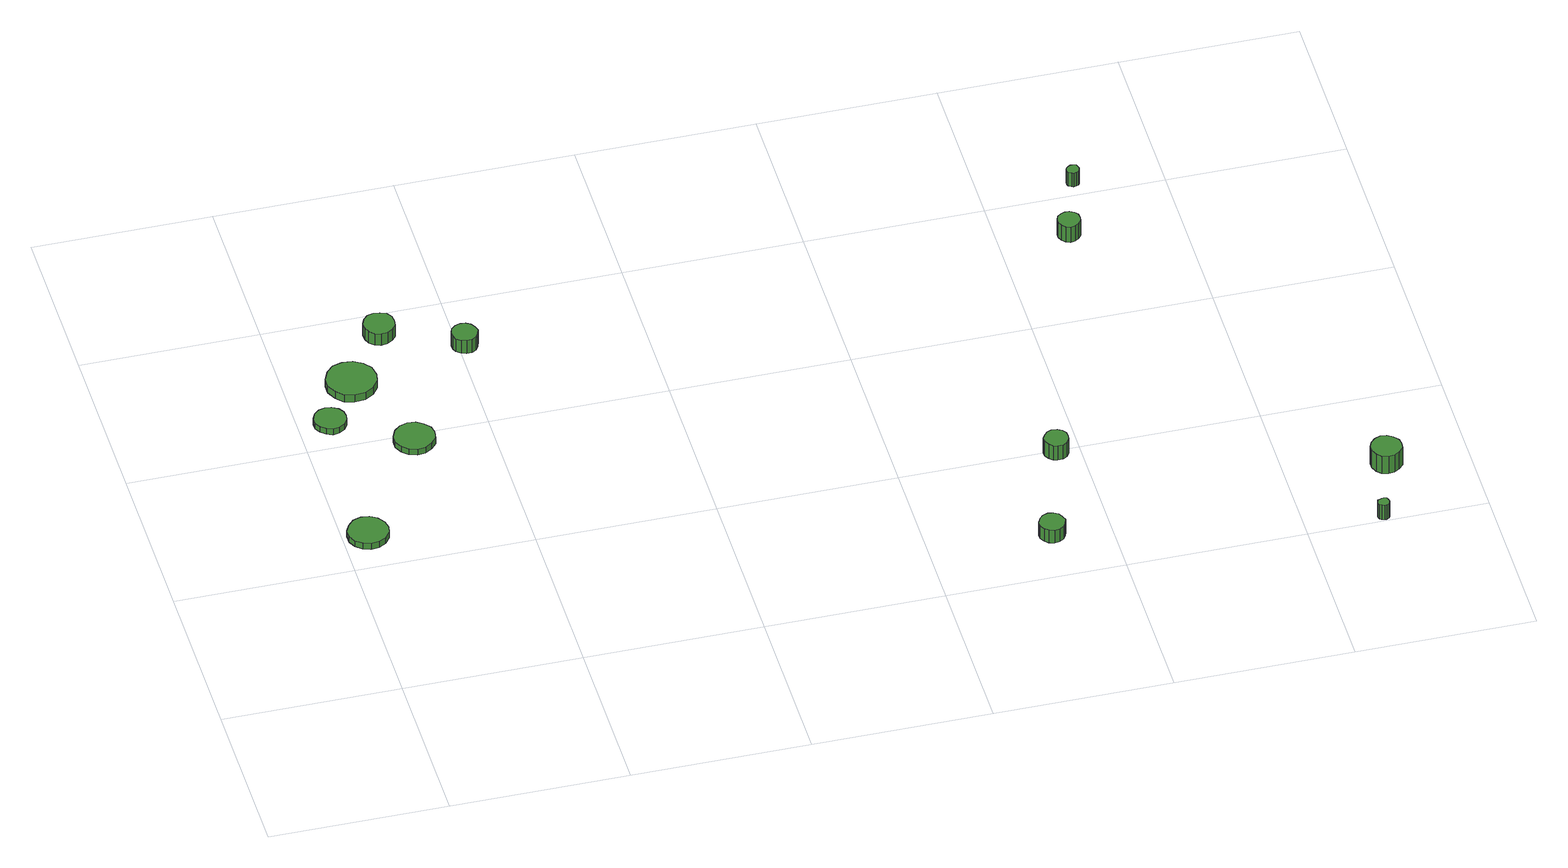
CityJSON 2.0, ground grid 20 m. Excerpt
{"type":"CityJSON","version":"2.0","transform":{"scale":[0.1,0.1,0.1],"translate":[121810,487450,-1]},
"CityObjects":{
"tree1":{"type":"SolitaryVegetationObject","attributes":{"function":"something"},"geometry":[{"type":"MultiSurface","lod":"1","boundaries":[[[0,1,2,3,4,5,6,7,8,9,10,11,12,13,14]],[[15,16,17,18,19,20,21,22,23,24,25,26,27,28,29]],[[0,29,28,1]],[[1,28,27,2]],[[2,27,26,3]],[[3,26,25,4]],[[4,25,24,5]],[[5,24,23,6]],[[6,23,22,7]],[[7,22,21,8]],[[8,21,20,9]],[[9,20,19,10]],[[10,19,18,11]],[[11,18,17,12]],[[12,17,16,13]],[[13,16,15,14]],[[14,15,29,0]]]}]},
"tree2":{"type":"SolitaryVegetationObject","attributes":{"function":"something"},"geometry":[{"type":"MultiSurface","lod":"1","boundaries":[[[30,31,32,33,34,35,36,37,38,39,40,41,42,43,44]],[[45,46,47,48,49,50,51,52,53,54,55,56,57,58,59]],[[30,59,58,31]],[[31,58,57,32]],[[32,57,56,33]],[[33,56,55,34]],[[34,55,54,35]],[[35,54,53,36]],[[36,53,52,37]],[[37,52,51,38]],[[38,51,50,39]],[[39,50,49,40]],[[40,49,48,41]],[[41,48,47,42]],[[42,47,46,43]],[[43,46,45,44]],[[44,45,59,30]]]}]},
"tree3":{"type":"SolitaryVegetationObject","attributes":{"function":"something"},"geometry":[{"type":"MultiSurface","lod":"1","boundaries":[[[60,61,62,63,64,65,66,67,68,69,70,71,72,73,74]],[[75,76,77,78,79,80,81,82,83,84,85,86,87,88,89]],[[60,89,88,61]],[[61,88,87,62]],[[62,87,86,63]],[[63,86,85,64]],[[64,85,84,65]],[[65,84,83,66]],[[66,83,82,67]],[[67,82,81,68]],[[68,81,80,69]],[[69,80,79,70]],[[70,79,78,71]],[[71,78,77,72]],[[72,77,76,73]],[[73,76,75,74]],[[74,75,89,60]]]}]},
"tree4":{"type":"SolitaryVegetationObject","attributes":{"function":"something"},"geometry":[{"type":"MultiSurface","lod":"1","boundaries":[[[90,91,92,93,94,95,96,97,98,99,100,101,102,103,104]],[[105,106,107,108,109,110,111,112,113,114,115,116,117,118,119]],[[90,119,118,91]],[[91,118,117,92]],[[92,117,116,93]],[[93,116,115,94]],[[94,115,114,95]],[[95,114,113,96]],[[96,113,112,97]],[[97,112,111,98]],[[98,111,110,99]],[[99,110,109,100]],[[100,109,108,101]],[[101,108,107,102]],[[102,107,106,103]],[[103,106,105,104]],[[104,105,119,90]]]}]},
"tree5":{"type":"SolitaryVegetationObject","attributes":{"function":"something"},"geometry":[{"type":"MultiSurface","lod":"1","boundaries":[[[120,121,122,123,124,125,126,127,128,129,130,131,132,133,134]],[[135,136,137,138,139,140,141,142,143,144,145,146,147,148,149]],[[120,149,148,121]],[[121,148,147,122]],[[122,147,146,123]],[[123,146,145,124]],[[124,145,144,125]],[[125,144,143,126]],[[126,143,142,127]],[[127,142,141,128]],[[128,141,140,129]],[[129,140,139,130]],[[130,139,138,131]],[[131,138,137,132]],[[132,137,136,133]],[[133,136,135,134]],[[134,135,149,120]]]}]},
"tree6":{"type":"SolitaryVegetationObject","attributes":{"function":"something"},"geometry":[{"type":"MultiSurface","lod":"1","boundaries":[[[150,151,152,153,154,155,156,157,158,159,160,161,162,163,164]],[[165,166,167,168,169,170,171,172,173,174,175,176,177,178,179]],[[150,179,178,151]],[[151,178,177,152]],[[152,177,176,153]],[[153,176,175,154]],[[154,175,174,155]],[[155,174,173,156]],[[156,173,172,157]],[[157,172,171,158]],[[158,171,170,159]],[[159,170,169,160]],[[160,169,168,161]],[[161,168,167,162]],[[162,167,166,163]],[[163,166,165,164]],[[164,165,179,150]]]}]},
"tree7":{"type":"SolitaryVegetationObject","attributes":{"function":"something"},"geometry":[{"type":"MultiSurface","lod":"1","boundaries":[[[180,181,182,183,184,185,186,187,188,189,190,191,192,193,194]],[[195,196,197,198,199,200,201,202,203,204,205,206,207,208,209]],[[180,209,208,181]],[[181,208,207,182]],[[182,207,206,183]],[[183,206,205,184]],[[184,205,204,185]],[[185,204,203,186]],[[186,203,202,187]],[[187,202,201,188]],[[188,201,200,189]],[[189,200,199,190]],[[190,199,198,191]],[[191,198,197,192]],[[192,197,196,193]],[[193,196,195,194]],[[194,195,209,180]]]}]},
"tree8":{"type":"SolitaryVegetationObject","attributes":{"function":"something"},"geometry":[{"type":"MultiSurface","lod":"1","boundaries":[[[210,211,212,213,214,215,216,217,218,219,220,221,222,223,224]],[[225,226,227,228,229,230,231,232,233,234,235,236,237,238,239]],[[210,239,238,211]],[[211,238,237,212]],[[212,237,236,213]],[[213,236,235,214]],[[214,235,234,215]],[[215,234,233,216]],[[216,233,232,217]],[[217,232,231,218]],[[218,231,230,219]],[[219,230,229,220]],[[220,229,228,221]],[[221,228,227,222]],[[222,227,226,223]],[[223,226,225,224]],[[224,225,239,210]]]}]},
"tree9":{"type":"SolitaryVegetationObject","attributes":{"function":"something"},"geometry":[{"type":"MultiSurface","lod":"1","boundaries":[[[240,241,242,243,244,245,246,247,248,249,250,251,252,253,254]],[[255,256,257,258,259,260,261,262,263,264,265,266,267,268,269]],[[240,269,268,241]],[[241,268,267,242]],[[242,267,266,243]],[[243,266,265,244]],[[244,265,264,245]],[[245,264,263,246]],[[246,263,262,247]],[[247,262,261,248]],[[248,261,260,249]],[[249,260,259,250]],[[250,259,258,251]],[[251,258,257,252]],[[252,257,256,253]],[[253,256,255,254]],[[254,255,269,240]]]}]},
"tree10":{"type":"SolitaryVegetationObject","attributes":{"function":"something"},"geometry":[{"type":"MultiSurface","lod":"1","boundaries":[[[270,271,272,273,274,275,276,277,278,279,280,281,282,283,284]],[[285,286,287,288,289,290,291,292,293,294,295,296,297,298,299]],[[270,299,298,271]],[[271,298,297,272]],[[272,297,296,273]],[[273,296,295,274]],[[274,295,294,275]],[[275,294,293,276]],[[276,293,292,277]],[[277,292,291,278]],[[278,291,290,279]],[[279,290,289,280]],[[280,289,288,281]],[[281,288,287,282]],[[282,287,286,283]],[[283,286,285,284]],[[284,285,299,270]]]}]},
"tree11":{"type":"SolitaryVegetationObject","attributes":{"function":"something"},"geometry":[{"type":"MultiSurface","lod":"1","boundaries":[[[300,301,302,303,304,305,306,307,308,309,310,311,312,313,314]],[[315,316,317,318,319,320,321,322,323,324,325,326,327,328,329]],[[300,329,328,301]],[[301,328,327,302]],[[302,327,326,303]],[[303,326,325,304]],[[304,325,324,305]],[[305,324,323,306]],[[306,323,322,307]],[[307,322,321,308]],[[308,321,320,309]],[[309,320,319,310]],[[310,319,318,311]],[[311,318,317,312]],[[312,317,316,313]],[[313,316,315,314]],[[314,315,329,300]]]}]},
"tree12":{"type":"SolitaryVegetationObject","attributes":{"function":"something"},"geometry":[{"type":"MultiSurface","lod":"1","boundaries":[[[330,331,332,333,334,335,336,337,338,339,340,341,342,343,344]],[[345,346,347,348,349,350,351,352,353,354,355,356,357,358,359]],[[330,359,358,331]],[[331,358,357,332]],[[332,357,356,333]],[[333,356,355,334]],[[334,355,354,335]],[[335,354,353,336]],[[336,353,352,337]],[[337,352,351,338]],[[338,351,350,339]],[[339,350,349,340]],[[340,349,348,341]],[[341,348,347,342]],[[342,347,346,343]],[[343,346,345,344]],[[344,345,359,330]]]}]}
},
"vertices":[
[51,251,15],[49,260,15],[43,268,15],[35,273,15],[26,274,15],[17,271,15],[10,264,15],[6,256,15],[6,246,15],[10,238,15],[17,232,15],[26,229,15],[35,230,15],[43,234,15],[49,242,15],[49,242,7],[43,234,7],[35,230,7],[26,229,7],[17,232,7],[10,238,7],[6,246,7],[6,256,7],[10,264,7],[17,271,7],[26,274,7],[35,273,7],[43,268,7],[49,260,7],[51,251,7],
[53,439,15],[52,446,15],[48,452,15],[41,456,15],[34,457,15],[27,455,15],[21,450,15],[18,443,15],[18,435,15],[21,429,15],[27,424,15],[34,421,15],[41,422,15],[48,426,15],[52,432,15],[52,432,7],[48,426,7],[41,422,7],[34,421,7],[27,424,7],[21,429,7],[18,435,7],[18,443,7],[21,450,7],[27,455,7],[34,457,7],[41,456,7],[48,452,7],[52,446,7],[53,439,7],
[101,494,17],[99,506,17],[92,515,17],[82,521,17],[70,522,17],[59,519,17],[51,511,17],[46,500,17],[46,489,17],[51,478,17],[59,470,17],[70,467,17],[82,468,17],[92,474,17],[99,483,17],[99,483,7],[92,474,7],[82,468,7],[70,467,7],[59,470,7],[51,478,7],[46,489,7],[46,500,7],[51,511,7],[59,519,7],[70,522,7],[82,521,7],[92,515,7],[99,506,7],[101,494,7],
[138,389,15],[136,398,15],[130,405,15],[122,410,15],[113,411,15],[104,408,15],[97,402,15],[93,393,15],[93,384,15],[97,375,15],[104,369,15],[113,366,15],[122,367,15],[130,372,15],[136,379,15],[136,379,7],[130,372,7],[122,367,7],[113,366,7],[104,369,7],[97,375,7],[93,384,7],[93,393,7],[97,402,7],[104,408,7],[113,411,7],[122,410,7],[130,405,7],[136,398,7],[138,389,7],
[140,568,23],[139,575,23],[135,581,23],[128,584,23],[121,585,23],[114,583,23],[109,578,23],[106,571,23],[106,564,23],[109,557,23],[114,552,23],[121,550,23],[128,551,23],[135,555,23],[139,560,23],[139,560,7],[135,555,7],[128,551,7],[121,550,7],[114,552,7],[109,557,7],[106,564,7],[106,571,7],[109,578,7],[114,583,7],[121,585,7],[128,584,7],[135,581,7],[139,575,7],[140,568,7],
[222,528,25],[220,534,25],[217,539,25],[212,542,25],[206,543,25],[200,541,25],[195,537,25],[193,531,25],[193,525,25],[195,520,25],[200,516,25],[206,514,25],[212,514,25],[217,517,25],[220,522,25],[220,522,7],[217,517,7],[212,514,7],[206,514,7],[200,516,7],[195,520,7],[193,525,7],[193,531,7],[195,537,7],[200,541,7],[206,543,7],[212,542,7],[217,539,7],[220,534,7],[222,528,7],
[750,67,26],[748,73,26],[745,78,26],[740,81,26],[734,82,26],[728,80,26],[724,76,26],[721,70,26],[721,64,26],[724,59,26],[728,55,26],[734,53,26],[740,54,26],[745,57,26],[748,61,26],[748,61,8],[745,57,8],[740,54,8],[734,53,8],[728,55,8],[724,59,8],[721,64,8],[721,70,8],[724,76,8],[728,80,8],[734,82,8],[740,81,8],[745,78,8],[748,73,8],[750,67,8],
[787,197,28],[786,203,28],[783,207,28],[778,210,28],[772,211,28],[767,209,28],[763,205,28],[760,200,28],[760,194,28],[763,189,28],[767,185,28],[772,184,28],[778,184,28],[783,187,28],[786,192,28],[786,192,8],[783,187,8],[778,184,8],[772,184,8],[767,185,8],[763,189,8],[760,194,8],[760,200,8],[763,205,8],[767,209,8],[772,211,8],[778,210,8],[783,207,8],[786,203,8],[787,197,8],
[890,540,28],[889,546,28],[886,550,28],[881,553,28],[876,553,28],[871,551,28],[867,548,28],[865,543,28],[865,538,28],[867,533,28],[871,529,28],[876,527,28],[881,528,28],[886,531,28],[889,535,28],[889,535,7],[886,531,7],[881,528,7],[876,527,7],[871,529,7],[867,533,7],[865,538,7],[865,543,7],[867,548,7],[871,551,7],[876,553,7],[881,553,7],[886,550,7],[889,546,7],[890,540,7],
[1092,7,28],[1091,10,28],[1090,12,28],[1087,13,28],[1085,13,28],[1082,12,28],[1080,11,28],[1079,8,28],[1079,6,28],[1080,3,28],[1082,2,28],[1085,1,28],[1087,1,28],[1090,2,28],[1091,4,28],[1091,4,8],[1090,2,8],[1087,1,8],[1085,1,8],[1082,2,8],[1080,3,8],[1079,6,8],[1079,8,8],[1080,11,8],[1082,12,8],[1085,13,8],[1087,13,8],[1090,12,8],[1091,10,8],[1092,7,8],
[910,621,26],[909,624,26],[908,627,26],[905,628,26],[902,628,26],[900,627,26],[897,625,26],[896,623,26],[896,620,26],[897,617,26],[900,615,26],[902,614,26],[905,615,26],[908,616,26],[909,618,26],[909,618,7],[908,616,7],[905,615,7],[902,614,7],[900,615,7],[897,617,7],[896,620,7],[896,623,7],[897,625,7],[900,627,7],[902,628,7],[905,628,7],[908,627,7],[909,624,7],[910,621,7],
[1127,90,32],[1126,97,32],[1121,103,32],[1115,107,32],[1108,108,32],[1101,105,32],[1096,100,32],[1093,94,32],[1093,87,32],[1096,80,32],[1101,75,32],[1108,73,32],[1115,74,32],[1121,77,32],[1126,83,32],[1126,83,8],[1121,77,8],[1115,74,8],[1108,73,8],[1101,75,8],[1096,80,8],[1093,87,8],[1093,94,8],[1096,100,8],[1101,105,8],[1108,108,8],[1115,107,8],[1121,103,8],[1126,97,8],[1127,90,8]
]}
